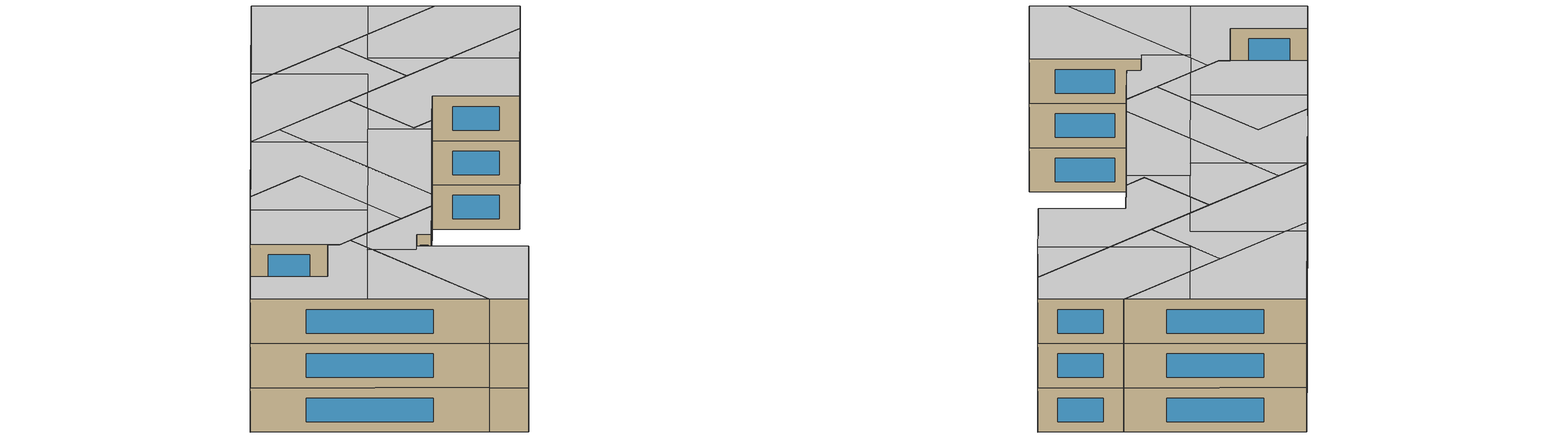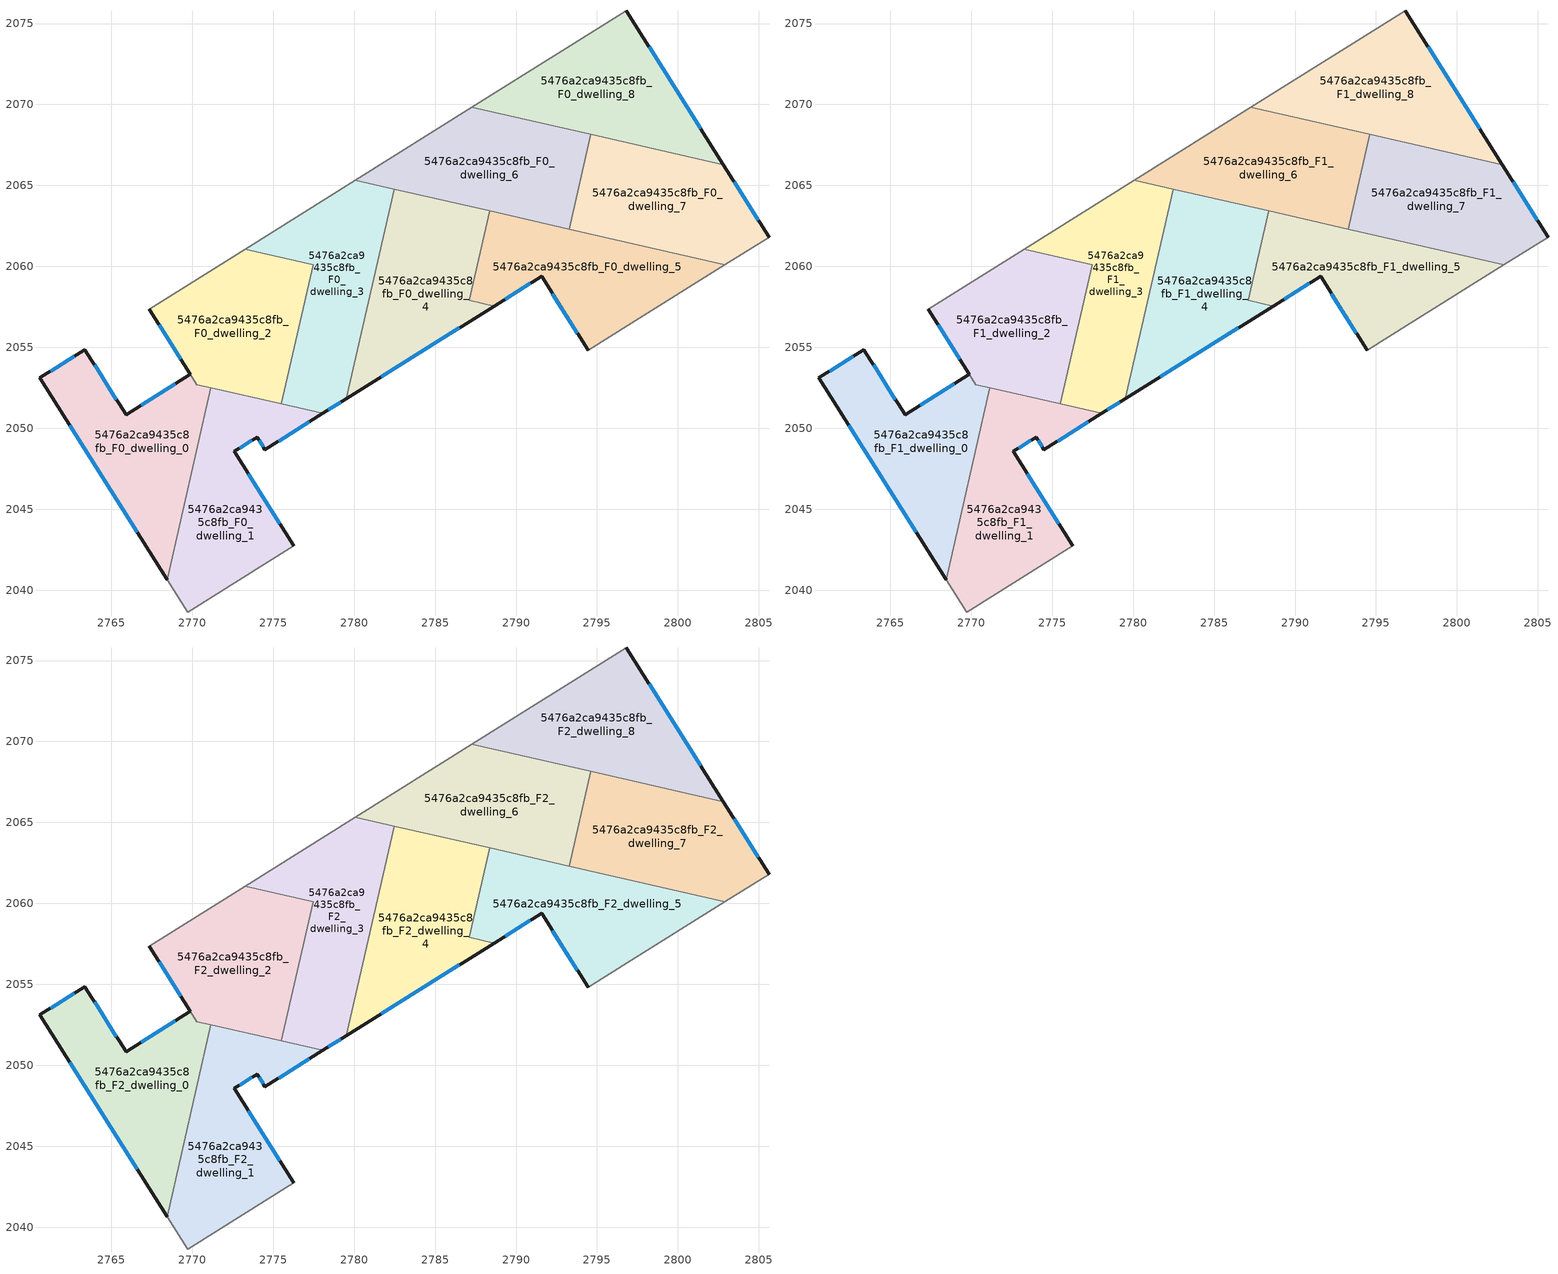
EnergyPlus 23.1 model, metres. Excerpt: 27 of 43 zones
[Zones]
5476a2ca9435c8fb_F0_dwelling_0
 floor ground (EU_floor_Construction): 2769.89,2053.32 2770.28,2052.7 2771.15,2052.5 2768.44,2040.66 2760.59,2053.12 2763.37,2054.86 2765.91,2050.83 z0
 wall outside (EU_wall_Construction): 2769.89,2053.32 2765.91,2050.83 2763.37,2054.86 2760.59,2053.12 2768.44,2040.66 z0:3
 wall to 5476a2ca9435c8fb_F0_dwelling_1 (EU_wall_Construction): 2768.44,2040.66 2771.15,2052.5 z0:3
 wall to 5476a2ca9435c8fb_F0_dwelling_2 (EU_wall_Construction): 2770.28,2052.7 2769.89,2053.32 / 2771.15,2052.5 2770.29,2052.69 z0:3
 window (EU_Window_Construction): 2765.31,2051.78 2763.97,2053.91 / 2768.95,2052.74 2766.84,2051.41 / 2762.44,2050.19 2766.6,2043.58 / 2762.72,2054.45 2761.25,2053.53 z0.7:2.3
5476a2ca9435c8fb_F0_dwelling_1
 floor ground (EU_floor_Construction): 2778.06,2050.92 2774.49,2048.68 2774.01,2049.45 2772.6,2048.57 2776.28,2042.73 2769.72,2038.62 2768.44,2040.66 2771.15,2052.5 z0
 wall outside (EU_wall_Construction): 2776.28,2042.73 2772.6,2048.57 2774.01,2049.45 2774.49,2048.68 2778.06,2050.92 z0:3
 wall adiabatic (EU_wall_Construction): 2768.44,2040.66 2769.72,2038.62 2776.28,2042.73 z0:3
 wall to 5476a2ca9435c8fb_F0_dwelling_3 (EU_wall_Construction): 2778.06,2050.92 2775.51,2051.5 z0:3
 wall to 5476a2ca9435c8fb_F0_dwelling_2 (EU_wall_Construction): 2775.5,2051.5 2771.15,2052.5 z0:3
 window (EU_Window_Construction): 2775.33,2049.21 2777.22,2050.39 / 2774.13,2049.27 2774.38,2048.86 / 2772.94,2048.78 2773.68,2049.24 / 2775.42,2044.1 2773.47,2047.2 z0.7:2.3
5476a2ca9435c8fb_F0_dwelling_2
 floor ground (EU_floor_Construction): 2777.47,2060.11 2775.51,2051.5 2770.29,2052.69 2767.35,2057.35 2773.28,2061.07 z0
 wall outside (EU_wall_Construction): 2767.35,2057.35 2769.89,2053.32 z0:3
 wall adiabatic (EU_wall_Construction): 2773.28,2061.07 2767.35,2057.35 z0:3
 wall to 5476a2ca9435c8fb_F0_dwelling_3 (EU_wall_Construction): 2775.51,2051.5 2777.47,2060.11 2773.28,2061.07 z0:3
 window (EU_Window_Construction): 2767.95,2056.41 2769.29,2054.27 z0.7:2.3
5476a2ca9435c8fb_F0_dwelling_3
 floor ground (EU_floor_Construction): 2782.48,2064.77 2779.52,2051.83 2778.06,2050.92 2775.51,2051.5 2777.47,2060.11 2773.28,2061.07 2780.07,2065.32 z0
 wall outside (EU_wall_Construction): 2778.06,2050.92 2779.52,2051.83 z0:3
 wall adiabatic (EU_wall_Construction): 2780.07,2065.32 2773.28,2061.07 z0:3
 wall to 5476a2ca9435c8fb_F0_dwelling_4 (EU_wall_Construction): 2779.52,2051.83 2782.48,2064.77 z0:3
 wall to 5476a2ca9435c8fb_F0_dwelling_6 (EU_wall_Construction): 2782.48,2064.77 2780.07,2065.32 z0:3
 window (EU_Window_Construction): 2778.4,2051.13 2779.18,2051.62 z0.7:2.3
5476a2ca9435c8fb_F0_dwelling_4
 floor ground (EU_floor_Construction): 2788.37,2063.42 2787.11,2057.9 2788.65,2057.55 2779.52,2051.83 2782.48,2064.77 z0
 wall outside (EU_wall_Construction): 2779.52,2051.83 2788.65,2057.55 z0:3
 wall to 5476a2ca9435c8fb_F0_dwelling_5 (EU_wall_Construction): 2788.65,2057.55 2787.11,2057.9 2788.37,2063.42 z0:3
 wall to 5476a2ca9435c8fb_F0_dwelling_6 (EU_wall_Construction): 2788.37,2063.42 2782.48,2064.77 z0:3
 window (EU_Window_Construction): 2781.66,2053.18 2786.51,2056.21 z0.7:2.3
5476a2ca9435c8fb_F0_dwelling_5
 floor ground (EU_floor_Construction): 2802.9,2060.1 2797.11,2056.47 2794.45,2054.81 2791.57,2059.38 2788.65,2057.55 2787.11,2057.9 2788.37,2063.42 z0
 wall outside (EU_wall_Construction): 2788.65,2057.55 2791.57,2059.38 2794.45,2054.81 z0:3
 wall adiabatic (EU_wall_Construction): 2794.45,2054.81 2797.11,2056.47 2802.9,2060.1 z0:3
 wall to 5476a2ca9435c8fb_F0_dwelling_7 (EU_wall_Construction): 2802.9,2060.1 2793.28,2062.3 z0:3
 wall to 5476a2ca9435c8fb_F0_dwelling_6 (EU_wall_Construction): 2793.28,2062.3 2788.37,2063.42 z0:3
 window (EU_Window_Construction): 2792.25,2058.31 2793.78,2055.88 / 2789.34,2057.98 2790.89,2058.95 z0.7:2.3
5476a2ca9435c8fb_F0_dwelling_6
 floor ground (EU_floor_Construction): 2794.62,2068.15 2793.28,2062.3 2780.07,2065.32 2787.28,2069.83 z0
 wall to 5476a2ca9435c8fb_F0_dwelling_7 (EU_wall_Construction): 2793.28,2062.3 2794.62,2068.15 z0:3
 wall adiabatic (EU_wall_Construction): 2787.28,2069.83 2780.07,2065.32 z0:3
 wall to 5476a2ca9435c8fb_F0_dwelling_8 (EU_wall_Construction): 2794.62,2068.15 2787.28,2069.83 z0:3
5476a2ca9435c8fb_F0_dwelling_7
 floor ground (EU_floor_Construction): 2802.81,2066.28 2805.62,2061.8 2802.9,2060.1 2793.28,2062.3 2794.62,2068.15 z0
 wall outside (EU_wall_Construction): 2805.62,2061.8 2802.81,2066.28 z0:3
 wall adiabatic (EU_wall_Construction): 2802.9,2060.1 2805.62,2061.8 z0:3
 wall to 5476a2ca9435c8fb_F0_dwelling_8 (EU_wall_Construction): 2802.81,2066.28 2794.62,2068.15 z0:3
 window (EU_Window_Construction): 2804.96,2062.85 2803.47,2065.22 z0.7:2.3
5476a2ca9435c8fb_F0_dwelling_8
 floor ground (EU_floor_Construction): 2796.81,2075.8 2802.81,2066.28 2787.28,2069.83 z0
 wall outside (EU_wall_Construction): 2802.81,2066.28 2796.81,2075.8 z0:3
 wall adiabatic (EU_wall_Construction): 2796.81,2075.8 2787.28,2069.83 z0:3
 window (EU_Window_Construction): 2801.4,2068.51 2798.22,2073.56 z0.7:2.3
5476a2ca9435c8fb_F1_dwelling_0
 floor to 5476a2ca9435c8fb_F0_dwelling_0 (EU_floor_Construction): 2769.89,2053.32 2770.28,2052.7 2771.15,2052.5 2768.44,2040.66 2760.59,2053.12 2763.37,2054.86 2765.91,2050.83 z3
 wall outside (EU_wall_Construction): 2769.89,2053.32 2765.91,2050.83 2763.37,2054.86 2760.59,2053.12 2768.44,2040.66 z3:6
 wall to 5476a2ca9435c8fb_F1_dwelling_1 (EU_wall_Construction): 2768.44,2040.66 2771.15,2052.5 z3:6
 wall to 5476a2ca9435c8fb_F1_dwelling_2 (EU_wall_Construction): 2770.28,2052.7 2769.89,2053.32 / 2771.15,2052.5 2770.29,2052.69 z3:6
 window (EU_Window_Construction): 2765.31,2051.78 2763.97,2053.91 / 2768.95,2052.74 2766.84,2051.41 / 2762.44,2050.19 2766.6,2043.58 / 2762.72,2054.45 2761.25,2053.53 z3.7:5.3
5476a2ca9435c8fb_F1_dwelling_1
 floor to 5476a2ca9435c8fb_F0_dwelling_1 (EU_floor_Construction): 2778.06,2050.92 2774.49,2048.68 2774.01,2049.45 2772.6,2048.57 2776.28,2042.73 2769.72,2038.62 2768.44,2040.66 2771.15,2052.5 z3
 wall outside (EU_wall_Construction): 2776.28,2042.73 2772.6,2048.57 2774.01,2049.45 2774.49,2048.68 2778.06,2050.92 z3:6
 wall adiabatic (EU_wall_Construction): 2768.44,2040.66 2769.72,2038.62 2776.28,2042.73 z3:6
 wall to 5476a2ca9435c8fb_F1_dwelling_3 (EU_wall_Construction): 2778.06,2050.92 2775.51,2051.5 z3:6
 wall to 5476a2ca9435c8fb_F1_dwelling_2 (EU_wall_Construction): 2775.5,2051.5 2771.15,2052.5 z3:6
 window (EU_Window_Construction): 2775.33,2049.21 2777.22,2050.39 / 2774.13,2049.27 2774.38,2048.86 / 2772.94,2048.78 2773.68,2049.24 / 2775.42,2044.1 2773.47,2047.2 z3.7:5.3
5476a2ca9435c8fb_F1_dwelling_2
 floor to 5476a2ca9435c8fb_F0_dwelling_2 (EU_floor_Construction): 2777.47,2060.11 2775.51,2051.5 2770.29,2052.69 2767.35,2057.35 2773.28,2061.07 z3
 wall outside (EU_wall_Construction): 2767.35,2057.35 2769.89,2053.32 z3:6
 wall adiabatic (EU_wall_Construction): 2773.28,2061.07 2767.35,2057.35 z3:6
 wall to 5476a2ca9435c8fb_F1_dwelling_3 (EU_wall_Construction): 2775.51,2051.5 2777.47,2060.11 2773.28,2061.07 z3:6
 window (EU_Window_Construction): 2767.95,2056.41 2769.29,2054.27 z3.7:5.3
5476a2ca9435c8fb_F1_dwelling_3
 floor to 5476a2ca9435c8fb_F0_dwelling_3 (EU_floor_Construction): 2782.48,2064.77 2779.52,2051.83 2778.06,2050.92 2775.51,2051.5 2777.47,2060.11 2773.28,2061.07 2780.07,2065.32 z3
 wall outside (EU_wall_Construction): 2778.06,2050.92 2779.52,2051.83 z3:6
 wall adiabatic (EU_wall_Construction): 2780.07,2065.32 2773.28,2061.07 z3:6
 wall to 5476a2ca9435c8fb_F1_dwelling_4 (EU_wall_Construction): 2779.52,2051.83 2782.48,2064.77 z3:6
 wall to 5476a2ca9435c8fb_F1_dwelling_6 (EU_wall_Construction): 2782.48,2064.77 2780.07,2065.32 z3:6
 window (EU_Window_Construction): 2778.4,2051.13 2779.18,2051.62 z3.7:5.3
5476a2ca9435c8fb_F1_dwelling_4
 floor to 5476a2ca9435c8fb_F0_dwelling_4 (EU_floor_Construction): 2788.37,2063.42 2787.11,2057.9 2788.65,2057.55 2779.52,2051.83 2782.48,2064.77 z3
 wall outside (EU_wall_Construction): 2779.52,2051.83 2788.65,2057.55 z3:6
 wall to 5476a2ca9435c8fb_F1_dwelling_5 (EU_wall_Construction): 2788.65,2057.55 2787.11,2057.9 2788.37,2063.42 z3:6
 wall to 5476a2ca9435c8fb_F1_dwelling_6 (EU_wall_Construction): 2788.37,2063.42 2782.48,2064.77 z3:6
 window (EU_Window_Construction): 2781.66,2053.18 2786.51,2056.21 z3.7:5.3
5476a2ca9435c8fb_F1_dwelling_5
 floor to 5476a2ca9435c8fb_F0_dwelling_5 (EU_floor_Construction): 2802.9,2060.1 2797.11,2056.47 2794.45,2054.81 2791.57,2059.38 2788.65,2057.55 2787.11,2057.9 2788.37,2063.42 z3
 wall outside (EU_wall_Construction): 2788.65,2057.55 2791.57,2059.38 2794.45,2054.81 z3:6
 wall adiabatic (EU_wall_Construction): 2794.45,2054.81 2797.11,2056.47 2802.9,2060.1 z3:6
 wall to 5476a2ca9435c8fb_F1_dwelling_7 (EU_wall_Construction): 2802.9,2060.1 2793.28,2062.3 z3:6
 wall to 5476a2ca9435c8fb_F1_dwelling_6 (EU_wall_Construction): 2793.28,2062.3 2788.37,2063.42 z3:6
 window (EU_Window_Construction): 2792.25,2058.31 2793.78,2055.88 / 2789.34,2057.98 2790.89,2058.95 z3.7:5.3
5476a2ca9435c8fb_F1_dwelling_6
 floor to 5476a2ca9435c8fb_F0_dwelling_6 (EU_floor_Construction): 2794.62,2068.15 2793.28,2062.3 2780.07,2065.32 2787.28,2069.83 z3
 wall to 5476a2ca9435c8fb_F1_dwelling_7 (EU_wall_Construction): 2793.28,2062.3 2794.62,2068.15 z3:6
 wall adiabatic (EU_wall_Construction): 2787.28,2069.83 2780.07,2065.32 z3:6
 wall to 5476a2ca9435c8fb_F1_dwelling_8 (EU_wall_Construction): 2794.62,2068.15 2787.28,2069.83 z3:6
5476a2ca9435c8fb_F1_dwelling_7
 floor to 5476a2ca9435c8fb_F0_dwelling_7 (EU_floor_Construction): 2802.81,2066.28 2805.62,2061.8 2802.9,2060.1 2793.28,2062.3 2794.62,2068.15 z3
 wall outside (EU_wall_Construction): 2805.62,2061.8 2802.81,2066.28 z3:6
 wall adiabatic (EU_wall_Construction): 2802.9,2060.1 2805.62,2061.8 z3:6
 wall to 5476a2ca9435c8fb_F1_dwelling_8 (EU_wall_Construction): 2802.81,2066.28 2794.62,2068.15 z3:6
 window (EU_Window_Construction): 2804.96,2062.85 2803.47,2065.22 z3.7:5.3
5476a2ca9435c8fb_F1_dwelling_8
 floor to 5476a2ca9435c8fb_F0_dwelling_8 (EU_floor_Construction): 2796.81,2075.8 2802.81,2066.28 2787.28,2069.83 z3
 wall outside (EU_wall_Construction): 2802.81,2066.28 2796.81,2075.8 z3:6
 wall adiabatic (EU_wall_Construction): 2796.81,2075.8 2787.28,2069.83 z3:6
 window (EU_Window_Construction): 2801.4,2068.51 2798.22,2073.56 z3.7:5.3
5476a2ca9435c8fb_F2_dwelling_0
 floor to 5476a2ca9435c8fb_F1_dwelling_0 (EU_floor_Construction): 2769.89,2053.32 2770.28,2052.7 2771.15,2052.5 2768.44,2040.66 2760.59,2053.12 2763.37,2054.86 2765.91,2050.83 z6
 wall outside (EU_wall_Construction): 2769.89,2053.32 2765.91,2050.83 2763.37,2054.86 2760.59,2053.12 2768.44,2040.66 z6:9
 wall to 5476a2ca9435c8fb_F2_dwelling_1 (EU_wall_Construction): 2768.44,2040.66 2771.15,2052.5 z6:9
 wall to 5476a2ca9435c8fb_F2_dwelling_2 (EU_wall_Construction): 2770.28,2052.7 2769.89,2053.32 / 2771.15,2052.5 2770.29,2052.69 z6:9
 window (EU_Window_Construction): 2765.31,2051.78 2763.97,2053.91 / 2768.95,2052.74 2766.84,2051.41 / 2762.44,2050.19 2766.6,2043.58 / 2762.72,2054.45 2761.25,2053.53 z6.7:8.3
 ceiling to 5476a2ca9435c8fb_F3_dwelling_4 (EU_floor_Construction): 2770.82,2051.03 2771.15,2052.5 2770.28,2052.7 2769.89,2053.32 2765.91,2050.83 2763.37,2054.86 2760.59,2053.12 2764.43,2047.02 z9
 ceiling to 5476a2ca9435c8fb_F3_dwelling_0 (EU_floor_Construction): 2768.44,2040.66 2770.71,2050.54 2770.52,2050.84 2764.43,2047.02 z9
 ceiling to 5476a2ca9435c8fb_F3_dwelling_1 (EU_floor_Construction): 2770.71,2050.54 2770.82,2051.03 2770.52,2050.84 z9
5476a2ca9435c8fb_F2_dwelling_1
 floor to 5476a2ca9435c8fb_F1_dwelling_1 (EU_floor_Construction): 2778.06,2050.92 2774.49,2048.68 2774.01,2049.45 2772.6,2048.57 2776.28,2042.73 2769.72,2038.62 2768.44,2040.66 2771.15,2052.5 z6
 wall outside (EU_wall_Construction): 2776.28,2042.73 2772.6,2048.57 2774.01,2049.45 2774.49,2048.68 2778.06,2050.92 z6:9
 wall adiabatic (EU_wall_Construction): 2768.44,2040.66 2769.72,2038.62 2776.28,2042.73 z6:9
 wall to 5476a2ca9435c8fb_F2_dwelling_3 (EU_wall_Construction): 2778.06,2050.92 2775.51,2051.5 z6:9
 wall to 5476a2ca9435c8fb_F2_dwelling_2 (EU_wall_Construction): 2775.5,2051.5 2771.15,2052.5 z6:9
 window (EU_Window_Construction): 2775.33,2049.21 2777.22,2050.39 / 2774.13,2049.27 2774.38,2048.86 / 2772.94,2048.78 2773.68,2049.24 / 2775.42,2044.1 2773.47,2047.2 z6.7:8.3
 ceiling to 5476a2ca9435c8fb_F3_dwelling_0 (EU_floor_Construction): 2776.28,2042.73 2772.6,2048.57 2772.13,2048.28 2770.71,2050.54 2768.44,2040.66 2769.72,2038.62 z9
 ceiling to 5476a2ca9435c8fb_F3_dwelling_1 (EU_floor_Construction): 2778.06,2050.92 2772.62,2052.16 2770.82,2051.03 2770.71,2050.54 2772.13,2048.28 2774.01,2049.45 2774.49,2048.68 z9
 ceiling to 5476a2ca9435c8fb_F3_dwelling_4 (EU_floor_Construction): 2772.62,2052.16 2771.15,2052.5 2770.82,2051.03 z9
5476a2ca9435c8fb_F2_dwelling_2
 floor to 5476a2ca9435c8fb_F1_dwelling_2 (EU_floor_Construction): 2777.47,2060.11 2775.51,2051.5 2770.29,2052.69 2767.35,2057.35 2773.28,2061.07 z6
 wall outside (EU_wall_Construction): 2767.35,2057.35 2769.89,2053.32 z6:9
 wall adiabatic (EU_wall_Construction): 2773.28,2061.07 2767.35,2057.35 z6:9
 wall to 5476a2ca9435c8fb_F2_dwelling_3 (EU_wall_Construction): 2775.51,2051.5 2777.47,2060.11 2773.28,2061.07 z6:9
 window (EU_Window_Construction): 2767.95,2056.41 2769.29,2054.27 z6.7:8.3
 ceiling to 5476a2ca9435c8fb_F3_dwelling_5 (EU_floor_Construction): 2776.16,2054.38 2777.47,2060.11 2773.28,2061.07 2771.61,2060.02 2775.43,2053.92 z9
 ceiling to 5476a2ca9435c8fb_F3_dwelling_4 (EU_floor_Construction): 2775.43,2053.92 2771.61,2060.02 2767.35,2057.35 2770.28,2052.7 2772.62,2052.16 z9
 ceiling to 5476a2ca9435c8fb_F3_dwelling_1 (EU_floor_Construction): 2775.51,2051.5 2776.16,2054.38 2772.62,2052.16 z9
5476a2ca9435c8fb_F2_dwelling_3
 floor to 5476a2ca9435c8fb_F1_dwelling_3 (EU_floor_Construction): 2782.48,2064.77 2779.52,2051.83 2778.06,2050.92 2775.51,2051.5 2777.47,2060.11 2773.28,2061.07 2780.07,2065.32 z6
 wall outside (EU_wall_Construction): 2778.06,2050.92 2779.52,2051.83 z6:9
 wall adiabatic (EU_wall_Construction): 2780.07,2065.32 2773.28,2061.07 z6:9
 wall to 5476a2ca9435c8fb_F2_dwelling_4 (EU_wall_Construction): 2779.52,2051.83 2782.48,2064.77 z6:9
 wall to 5476a2ca9435c8fb_F2_dwelling_6 (EU_wall_Construction): 2782.48,2064.77 2780.07,2065.32 z6:9
 window (EU_Window_Construction): 2778.4,2051.13 2779.18,2051.62 z6.7:8.3
 ceiling to 5476a2ca9435c8fb_F3_dwelling_6 (EU_floor_Construction): 2781.9,2062.24 2782.48,2064.77 2780.07,2065.32 2780,2065.27 z9
 ceiling to 5476a2ca9435c8fb_F3_dwelling_5 (EU_floor_Construction): 2780.76,2057.27 2781.9,2062.24 2780,2065.27 2773.28,2061.07 2777.47,2060.11 2776.16,2054.38 z9
 ceiling to 5476a2ca9435c8fb_F3_dwelling_1 (EU_floor_Construction): 2779.52,2051.83 2780.76,2057.27 2776.16,2054.38 2775.51,2051.5 2778.06,2050.92 z9
5476a2ca9435c8fb_F2_dwelling_4
 floor to 5476a2ca9435c8fb_F1_dwelling_4 (EU_floor_Construction): 2788.37,2063.42 2787.11,2057.9 2788.65,2057.55 2779.52,2051.83 2782.48,2064.77 z6
 wall outside (EU_wall_Construction): 2779.52,2051.83 2788.65,2057.55 z6:9
 wall to 5476a2ca9435c8fb_F2_dwelling_5 (EU_wall_Construction): 2788.65,2057.55 2787.11,2057.9 2788.37,2063.42 z6:9
 wall to 5476a2ca9435c8fb_F2_dwelling_6 (EU_wall_Construction): 2788.37,2063.42 2782.48,2064.77 z6:9
 window (EU_Window_Construction): 2781.66,2053.18 2786.51,2056.21 z6.7:8.3
 ceiling to 5476a2ca9435c8fb_F3_dwelling_1 (EU_floor_Construction): 2787.5,2056.83 2785.4,2060.18 2780.76,2057.27 2779.52,2051.83 z9
 ceiling adiabatic (EU_roof_Construction): 2788,2061.81 2788.37,2063.42 2782.48,2064.77 2781.9,2062.24 2783.82,2059.18 z9
 ceiling to 5476a2ca9435c8fb_F3_dwelling_5 (EU_floor_Construction): 2783.82,2059.18 2781.9,2062.24 2780.76,2057.27 z9
 ceiling to 5476a2ca9435c8fb_F3_dwelling_2 (EU_floor_Construction): 2788.65,2057.55 2787.11,2057.9 2788,2061.81 2785.4,2060.18 2787.5,2056.83 z9
5476a2ca9435c8fb_F2_dwelling_5
 floor to 5476a2ca9435c8fb_F1_dwelling_5 (EU_floor_Construction): 2802.9,2060.1 2797.11,2056.47 2794.45,2054.81 2791.57,2059.38 2788.65,2057.55 2787.11,2057.9 2788.37,2063.42 z6
 wall outside (EU_wall_Construction): 2788.65,2057.55 2791.57,2059.38 2794.45,2054.81 z6:9
 wall adiabatic (EU_wall_Construction): 2794.45,2054.81 2797.11,2056.47 2802.9,2060.1 z6:9
 wall to 5476a2ca9435c8fb_F2_dwelling_7 (EU_wall_Construction): 2802.9,2060.1 2793.28,2062.3 z6:9
 wall to 5476a2ca9435c8fb_F2_dwelling_6 (EU_wall_Construction): 2793.28,2062.3 2788.37,2063.42 z6:9
 window (EU_Window_Construction): 2792.25,2058.31 2793.78,2055.88 / 2789.34,2057.98 2790.89,2058.95 z6.7:8.3
 ceiling to 5476a2ca9435c8fb_F3_dwelling_2 (EU_floor_Construction): 2797.11,2056.47 2799.17,2057.77 2796.84,2061.48 2789.98,2063.05 2788,2061.81 2787.11,2057.9 2788.65,2057.55 2791.57,2059.38 2794.45,2054.81 z9
 ceiling to 5476a2ca9435c8fb_F3_dwelling_3 (EU_floor_Construction): 2802.9,2060.1 2796.84,2061.48 2799.17,2057.77 z9
 ceiling adiabatic (EU_roof_Construction): 2789.98,2063.05 2788.37,2063.42 2788,2061.81 z9
5476a2ca9435c8fb_F2_dwelling_6
 floor to 5476a2ca9435c8fb_F1_dwelling_6 (EU_floor_Construction): 2794.62,2068.15 2793.28,2062.3 2780.07,2065.32 2787.28,2069.83 z6
 wall to 5476a2ca9435c8fb_F2_dwelling_7 (EU_wall_Construction): 2793.28,2062.3 2794.62,2068.15 z6:9
 wall adiabatic (EU_wall_Construction): 2787.28,2069.83 2780.07,2065.32 z6:9
 wall to 5476a2ca9435c8fb_F2_dwelling_8 (EU_wall_Construction): 2794.62,2068.15 2787.28,2069.83 z6:9
 ceiling to 5476a2ca9435c8fb_F3_dwelling_6 (EU_floor_Construction): 2792.21,2064.45 2789.1,2069.41 2787.28,2069.83 2780.07,2065.32 2789.98,2063.05 z9
 ceiling adiabatic (EU_roof_Construction): 2793.28,2062.3 2794.62,2068.15 2789.1,2069.41 2792.21,2064.45 2789.98,2063.05 z9
5476a2ca9435c8fb_F2_dwelling_7
 floor to 5476a2ca9435c8fb_F1_dwelling_7 (EU_floor_Construction): 2802.81,2066.28 2805.62,2061.8 2802.9,2060.1 2793.28,2062.3 2794.62,2068.15 z6
 wall outside (EU_wall_Construction): 2805.62,2061.8 2802.81,2066.28 z6:9
 wall adiabatic (EU_wall_Construction): 2802.9,2060.1 2805.62,2061.8 z6:9
 wall to 5476a2ca9435c8fb_F2_dwelling_8 (EU_wall_Construction): 2802.81,2066.28 2794.62,2068.15 z6:9
 window (EU_Window_Construction): 2804.96,2062.85 2803.47,2065.22 z6.7:8.3
 ceiling to 5476a2ca9435c8fb_F3_dwelling_3 (EU_floor_Construction): 2805.62,2061.8 2802.81,2066.28 2797.17,2067.56 2794.2,2065.7 2796.84,2061.48 2802.9,2060.1 z9
 ceiling to 5476a2ca9435c8fb_F3_dwelling_2 (EU_floor_Construction): 2796.84,2061.48 2794.2,2065.7 2794.04,2065.6 2793.28,2062.3 z9
 ceiling adiabatic (EU_roof_Construction): 2797.17,2067.56 2794.62,2068.15 2794.04,2065.6 z9
5476a2ca9435c8fb_F2_dwelling_8
 floor to 5476a2ca9435c8fb_F1_dwelling_8 (EU_floor_Construction): 2796.81,2075.8 2802.81,2066.28 2787.28,2069.83 z6
 wall outside (EU_wall_Construction): 2802.81,2066.28 2796.81,2075.8 z6:9
 wall adiabatic (EU_wall_Construction): 2796.81,2075.8 2787.28,2069.83 z6:9
 window (EU_Window_Construction): 2801.4,2068.51 2798.22,2073.56 z6.7:8.3
 ceiling to 5476a2ca9435c8fb_F3_dwelling_7 (EU_floor_Construction): 2800.63,2069.73 2796.81,2075.8 2788.4,2070.53 2789.1,2069.41 2797.17,2067.56 z9
 ceiling to 5476a2ca9435c8fb_F3_dwelling_3 (EU_floor_Construction): 2802.81,2066.28 2800.63,2069.73 2797.17,2067.56 z9
 ceiling to 5476a2ca9435c8fb_F3_dwelling_6 (EU_floor_Construction): 2789.1,2069.41 2788.4,2070.53 2787.28,2069.83 z9
[Building]
EU S2 Campaign: North Axis=0; Terrain=City; Solar Distribution=FullExterior
[Site:Location]
Budapest.Ferenc.Liszt.Intl.AP: Latitude=47.437; Longitude=19.256; Time Zone=1; Elevation=185
[SizingPeriod:WeatherFileDays]
AnnualSizingPeriod: Begin Month=1; Begin Day of Month=1; End Month=12; End Day of Month=31; Day of Week for Start Day=Monday; Use Weather File Daylight Saving Period=No; Use Weather File Rain and Snow Indicators=No
[MATERIAL]
EU_InternalMass_Material: Roughness=MediumRough; Thickness=0.1; Conductivity=1; Density=1800; Specific Heat=900; Thermal Absorptance=0.9; Solar Absorptance=0.7; Visible Absorptance=0.7
[MATERIAL:NOMASS] Roughness=MediumRough; Thermal Absorptance=0.9; Solar Absorptance=0.7; Visible Absorptance=0.7
Name | Thermal Resistance
EU_wall_NoMass | 0.832559
EU_roof_NoMass | 1.39638
EU_floor_NoMass | 0.872794
[WINDOWMATERIAL:SIMPLEGLAZINGSYSTEM]
EU_Window_SimpleGlazing: UFactor=2.79869; Solar Heat Gain Coefficient=0.75; Visible Transmittance=0.75
[CONSTRUCTION]
EU_wall_Construction: EU_wall_NoMass
EU_roof_Construction: EU_roof_NoMass
EU_floor_Construction: EU_floor_NoMass
EU_Window_Construction: EU_Window_SimpleGlazing
EU_InternalMass_Construction: EU_InternalMass_Material
[ZONE] Type=1; Multiplier=1; Ceiling Height=autocalculate; Floor Area=autocalculate; Part of Total Floor Area=Yes
Name | Volume
5476a2ca9435c8fb_F0_dwelling_0; 5476a2ca9435c8fb_F1_dwelling_0; 5476a2ca9435c8fb_F2_dwelling_0 | 191.181
5476a2ca9435c8fb_F0_dwelling_1; 5476a2ca9435c8fb_F1_dwelling_1; 5476a2ca9435c8fb_F2_dwelling_1 | 190.386
5476a2ca9435c8fb_F0_dwelling_2; 5476a2ca9435c8fb_F1_dwelling_2; 5476a2ca9435c8fb_F2_dwelling_2 | 185.678
5476a2ca9435c8fb_F0_dwelling_3; 5476a2ca9435c8fb_F1_dwelling_3; 5476a2ca9435c8fb_F2_dwelling_3 | 189.599
5476a2ca9435c8fb_F0_dwelling_4; 5476a2ca9435c8fb_F1_dwelling_4; 5476a2ca9435c8fb_F2_dwelling_4 | 189.649
5476a2ca9435c8fb_F0_dwelling_5; 5476a2ca9435c8fb_F1_dwelling_5; 5476a2ca9435c8fb_F2_dwelling_5 | 192.737
5476a2ca9435c8fb_F0_dwelling_6; 5476a2ca9435c8fb_F1_dwelling_6; 5476a2ca9435c8fb_F2_dwelling_6 | 189.887
5476a2ca9435c8fb_F0_dwelling_7; 5476a2ca9435c8fb_F1_dwelling_7; 5476a2ca9435c8fb_F2_dwelling_7 | 189.885
5476a2ca9435c8fb_F0_dwelling_8; 5476a2ca9435c8fb_F1_dwelling_8; 5476a2ca9435c8fb_F2_dwelling_8 | 189.872
[INTERNALMASS] Construction=EU_InternalMass_Construction
Name | Zone or ZoneList | Surface Area
5476a2ca9435c8fb_F0_dwelling_0_EU_InternalMass | 5476a2ca9435c8fb_F0_dwelling_0 | 63.7287
5476a2ca9435c8fb_F0_dwelling_1_EU_InternalMass | 5476a2ca9435c8fb_F0_dwelling_1 | 63.4605
5476a2ca9435c8fb_F0_dwelling_2_EU_InternalMass | 5476a2ca9435c8fb_F0_dwelling_2 | 61.9058
5476a2ca9435c8fb_F0_dwelling_3_EU_InternalMass | 5476a2ca9435c8fb_F0_dwelling_3 | 63.1997
5476a2ca9435c8fb_F0_dwelling_4_EU_InternalMass | 5476a2ca9435c8fb_F0_dwelling_4 | 63.2183
5476a2ca9435c8fb_F0_dwelling_5_EU_InternalMass | 5476a2ca9435c8fb_F0_dwelling_5 | 64.2447
5476a2ca9435c8fb_F0_dwelling_6_EU_InternalMass | 5476a2ca9435c8fb_F0_dwelling_6 | 63.2942
5476a2ca9435c8fb_F0_dwelling_7_EU_InternalMass | 5476a2ca9435c8fb_F0_dwelling_7 | 63.2945
5476a2ca9435c8fb_F0_dwelling_8_EU_InternalMass | 5476a2ca9435c8fb_F0_dwelling_8 | 63.2906
5476a2ca9435c8fb_F1_dwelling_0_EU_InternalMass | 5476a2ca9435c8fb_F1_dwelling_0 | 63.7287
5476a2ca9435c8fb_F1_dwelling_1_EU_InternalMass | 5476a2ca9435c8fb_F1_dwelling_1 | 63.4605
5476a2ca9435c8fb_F1_dwelling_2_EU_InternalMass | 5476a2ca9435c8fb_F1_dwelling_2 | 61.9058
5476a2ca9435c8fb_F1_dwelling_3_EU_InternalMass | 5476a2ca9435c8fb_F1_dwelling_3 | 63.1997
5476a2ca9435c8fb_F1_dwelling_4_EU_InternalMass | 5476a2ca9435c8fb_F1_dwelling_4 | 63.2183
5476a2ca9435c8fb_F1_dwelling_5_EU_InternalMass | 5476a2ca9435c8fb_F1_dwelling_5 | 64.2447
5476a2ca9435c8fb_F1_dwelling_6_EU_InternalMass | 5476a2ca9435c8fb_F1_dwelling_6 | 63.2942
5476a2ca9435c8fb_F1_dwelling_7_EU_InternalMass | 5476a2ca9435c8fb_F1_dwelling_7 | 63.2945
5476a2ca9435c8fb_F1_dwelling_8_EU_InternalMass | 5476a2ca9435c8fb_F1_dwelling_8 | 63.2906
5476a2ca9435c8fb_F2_dwelling_0_EU_InternalMass | 5476a2ca9435c8fb_F2_dwelling_0 | 63.7287
5476a2ca9435c8fb_F2_dwelling_1_EU_InternalMass | 5476a2ca9435c8fb_F2_dwelling_1 | 63.4605
5476a2ca9435c8fb_F2_dwelling_2_EU_InternalMass | 5476a2ca9435c8fb_F2_dwelling_2 | 61.9058
5476a2ca9435c8fb_F2_dwelling_3_EU_InternalMass | 5476a2ca9435c8fb_F2_dwelling_3 | 63.1997
5476a2ca9435c8fb_F2_dwelling_4_EU_InternalMass | 5476a2ca9435c8fb_F2_dwelling_4 | 63.2183
5476a2ca9435c8fb_F2_dwelling_5_EU_InternalMass | 5476a2ca9435c8fb_F2_dwelling_5 | 64.2447
5476a2ca9435c8fb_F2_dwelling_6_EU_InternalMass | 5476a2ca9435c8fb_F2_dwelling_6 | 63.2942
5476a2ca9435c8fb_F2_dwelling_7_EU_InternalMass | 5476a2ca9435c8fb_F2_dwelling_7 | 63.2945
5476a2ca9435c8fb_F2_dwelling_8_EU_InternalMass | 5476a2ca9435c8fb_F2_dwelling_8 | 63.2906
[OTHEREQUIPMENT] Fuel Type=Electricity; Design Level Calculation Method=Watts/Area; Power per Zone Floor Area=1; Fraction Latent=0; Fraction Radiant=0; Fraction Lost=0; Carbon Dioxide Generation Rate=0; EndUse Subcategory=EU_Step8_InternalGains
Name | Zone or ZoneList or Space or SpaceList | Schedule
EU_Step8_InternalGain_5476a2ca9435c8fb_F0_dwelling_0_f000 | 5476a2ca9435c8fb_F0_dwelling_0 | EU_Step8_GainSchedule_5476a2ca9435c8fb_F0_dwelling_0_f000
EU_Step8_InternalGain_5476a2ca9435c8fb_F0_dwelling_1_f000 | 5476a2ca9435c8fb_F0_dwelling_1 | EU_Step8_GainSchedule_5476a2ca9435c8fb_F0_dwelling_1_f000
EU_Step8_InternalGain_5476a2ca9435c8fb_F0_dwelling_2_f000 | 5476a2ca9435c8fb_F0_dwelling_2 | EU_Step8_GainSchedule_5476a2ca9435c8fb_F0_dwelling_2_f000
EU_Step8_InternalGain_5476a2ca9435c8fb_F0_dwelling_3_f000 | 5476a2ca9435c8fb_F0_dwelling_3 | EU_Step8_GainSchedule_5476a2ca9435c8fb_F0_dwelling_3_f000
EU_Step8_InternalGain_5476a2ca9435c8fb_F0_dwelling_4_f000 | 5476a2ca9435c8fb_F0_dwelling_4 | EU_Step8_GainSchedule_5476a2ca9435c8fb_F0_dwelling_4_f000
EU_Step8_InternalGain_5476a2ca9435c8fb_F0_dwelling_5_f000 | 5476a2ca9435c8fb_F0_dwelling_5 | EU_Step8_GainSchedule_5476a2ca9435c8fb_F0_dwelling_5_f000
EU_Step8_InternalGain_5476a2ca9435c8fb_F0_dwelling_6_f000 | 5476a2ca9435c8fb_F0_dwelling_6 | EU_Step8_GainSchedule_5476a2ca9435c8fb_F0_dwelling_6_f000
EU_Step8_InternalGain_5476a2ca9435c8fb_F0_dwelling_7_f000 | 5476a2ca9435c8fb_F0_dwelling_7 | EU_Step8_GainSchedule_5476a2ca9435c8fb_F0_dwelling_7_f000
EU_Step8_InternalGain_5476a2ca9435c8fb_F0_dwelling_8_f000 | 5476a2ca9435c8fb_F0_dwelling_8 | EU_Step8_GainSchedule_5476a2ca9435c8fb_F0_dwelling_8_f000
EU_Step8_InternalGain_5476a2ca9435c8fb_F1_dwelling_0_f000 | 5476a2ca9435c8fb_F1_dwelling_0 | EU_Step8_GainSchedule_5476a2ca9435c8fb_F1_dwelling_0_f000
EU_Step8_InternalGain_5476a2ca9435c8fb_F1_dwelling_1_f000 | 5476a2ca9435c8fb_F1_dwelling_1 | EU_Step8_GainSchedule_5476a2ca9435c8fb_F1_dwelling_1_f000
EU_Step8_InternalGain_5476a2ca9435c8fb_F1_dwelling_2_f000 | 5476a2ca9435c8fb_F1_dwelling_2 | EU_Step8_GainSchedule_5476a2ca9435c8fb_F1_dwelling_2_f000
EU_Step8_InternalGain_5476a2ca9435c8fb_F1_dwelling_3_f000 | 5476a2ca9435c8fb_F1_dwelling_3 | EU_Step8_GainSchedule_5476a2ca9435c8fb_F1_dwelling_3_f000
EU_Step8_InternalGain_5476a2ca9435c8fb_F1_dwelling_4_f000 | 5476a2ca9435c8fb_F1_dwelling_4 | EU_Step8_GainSchedule_5476a2ca9435c8fb_F1_dwelling_4_f000
EU_Step8_InternalGain_5476a2ca9435c8fb_F1_dwelling_5_f000 | 5476a2ca9435c8fb_F1_dwelling_5 | EU_Step8_GainSchedule_5476a2ca9435c8fb_F1_dwelling_5_f000
EU_Step8_InternalGain_5476a2ca9435c8fb_F1_dwelling_6_f000 | 5476a2ca9435c8fb_F1_dwelling_6 | EU_Step8_GainSchedule_5476a2ca9435c8fb_F1_dwelling_6_f000
EU_Step8_InternalGain_5476a2ca9435c8fb_F1_dwelling_7_f000 | 5476a2ca9435c8fb_F1_dwelling_7 | EU_Step8_GainSchedule_5476a2ca9435c8fb_F1_dwelling_7_f000
EU_Step8_InternalGain_5476a2ca9435c8fb_F1_dwelling_8_f000 | 5476a2ca9435c8fb_F1_dwelling_8 | EU_Step8_GainSchedule_5476a2ca9435c8fb_F1_dwelling_8_f000
EU_Step8_InternalGain_5476a2ca9435c8fb_F2_dwelling_0_f000 | 5476a2ca9435c8fb_F2_dwelling_0 | EU_Step8_GainSchedule_5476a2ca9435c8fb_F2_dwelling_0_f000
EU_Step8_InternalGain_5476a2ca9435c8fb_F2_dwelling_1_f000 | 5476a2ca9435c8fb_F2_dwelling_1 | EU_Step8_GainSchedule_5476a2ca9435c8fb_F2_dwelling_1_f000
EU_Step8_InternalGain_5476a2ca9435c8fb_F2_dwelling_2_f000 | 5476a2ca9435c8fb_F2_dwelling_2 | EU_Step8_GainSchedule_5476a2ca9435c8fb_F2_dwelling_2_f000
EU_Step8_InternalGain_5476a2ca9435c8fb_F2_dwelling_3_f000 | 5476a2ca9435c8fb_F2_dwelling_3 | EU_Step8_GainSchedule_5476a2ca9435c8fb_F2_dwelling_3_f000
EU_Step8_InternalGain_5476a2ca9435c8fb_F2_dwelling_4_f000 | 5476a2ca9435c8fb_F2_dwelling_4 | EU_Step8_GainSchedule_5476a2ca9435c8fb_F2_dwelling_4_f000
EU_Step8_InternalGain_5476a2ca9435c8fb_F2_dwelling_5_f000 | 5476a2ca9435c8fb_F2_dwelling_5 | EU_Step8_GainSchedule_5476a2ca9435c8fb_F2_dwelling_5_f000
EU_Step8_InternalGain_5476a2ca9435c8fb_F2_dwelling_6_f000 | 5476a2ca9435c8fb_F2_dwelling_6 | EU_Step8_GainSchedule_5476a2ca9435c8fb_F2_dwelling_6_f000
EU_Step8_InternalGain_5476a2ca9435c8fb_F2_dwelling_7_f000 | 5476a2ca9435c8fb_F2_dwelling_7 | EU_Step8_GainSchedule_5476a2ca9435c8fb_F2_dwelling_7_f000
EU_Step8_InternalGain_5476a2ca9435c8fb_F2_dwelling_8_f000 | 5476a2ca9435c8fb_F2_dwelling_8 | EU_Step8_GainSchedule_5476a2ca9435c8fb_F2_dwelling_8_f000
[ZONEVENTILATION:DESIGNFLOWRATE] Schedule=EU_AlwaysOn; Design Flow Rate Calculation Method=AirChanges/Hour; Air Changes per Hour=0.475469; Ventilation Type=Natural; Fan Pressure Rise=0; Fan Total Efficiency=1; Constant Term Coefficient=1; Temperature Term Coefficient=0; Velocity Term Coefficient=0; Velocity Squared Term Coefficient=0; Minimum Indoor Temperature=-100; Maximum Indoor Temperature=100; Delta Temperature=-100; Minimum Outdoor Temperature=-100; Maximum Outdoor Temperature=100; Maximum Wind Speed=40
Name | Zone or ZoneList or Space or SpaceList
EU_ConstantAir_5476a2ca9435c8fb_F0_dwelling_0 | 5476a2ca9435c8fb_F0_dwelling_0
EU_ConstantAir_5476a2ca9435c8fb_F0_dwelling_1 | 5476a2ca9435c8fb_F0_dwelling_1
EU_ConstantAir_5476a2ca9435c8fb_F0_dwelling_2 | 5476a2ca9435c8fb_F0_dwelling_2
EU_ConstantAir_5476a2ca9435c8fb_F0_dwelling_3 | 5476a2ca9435c8fb_F0_dwelling_3
EU_ConstantAir_5476a2ca9435c8fb_F0_dwelling_4 | 5476a2ca9435c8fb_F0_dwelling_4
EU_ConstantAir_5476a2ca9435c8fb_F0_dwelling_5 | 5476a2ca9435c8fb_F0_dwelling_5
EU_ConstantAir_5476a2ca9435c8fb_F0_dwelling_6 | 5476a2ca9435c8fb_F0_dwelling_6
EU_ConstantAir_5476a2ca9435c8fb_F0_dwelling_7 | 5476a2ca9435c8fb_F0_dwelling_7
EU_ConstantAir_5476a2ca9435c8fb_F0_dwelling_8 | 5476a2ca9435c8fb_F0_dwelling_8
EU_ConstantAir_5476a2ca9435c8fb_F1_dwelling_0 | 5476a2ca9435c8fb_F1_dwelling_0
EU_ConstantAir_5476a2ca9435c8fb_F1_dwelling_1 | 5476a2ca9435c8fb_F1_dwelling_1
EU_ConstantAir_5476a2ca9435c8fb_F1_dwelling_2 | 5476a2ca9435c8fb_F1_dwelling_2
EU_ConstantAir_5476a2ca9435c8fb_F1_dwelling_3 | 5476a2ca9435c8fb_F1_dwelling_3
EU_ConstantAir_5476a2ca9435c8fb_F1_dwelling_4 | 5476a2ca9435c8fb_F1_dwelling_4
EU_ConstantAir_5476a2ca9435c8fb_F1_dwelling_5 | 5476a2ca9435c8fb_F1_dwelling_5
EU_ConstantAir_5476a2ca9435c8fb_F1_dwelling_6 | 5476a2ca9435c8fb_F1_dwelling_6
EU_ConstantAir_5476a2ca9435c8fb_F1_dwelling_7 | 5476a2ca9435c8fb_F1_dwelling_7
EU_ConstantAir_5476a2ca9435c8fb_F1_dwelling_8 | 5476a2ca9435c8fb_F1_dwelling_8
EU_ConstantAir_5476a2ca9435c8fb_F2_dwelling_0 | 5476a2ca9435c8fb_F2_dwelling_0
EU_ConstantAir_5476a2ca9435c8fb_F2_dwelling_1 | 5476a2ca9435c8fb_F2_dwelling_1
EU_ConstantAir_5476a2ca9435c8fb_F2_dwelling_2 | 5476a2ca9435c8fb_F2_dwelling_2
EU_ConstantAir_5476a2ca9435c8fb_F2_dwelling_3 | 5476a2ca9435c8fb_F2_dwelling_3
EU_ConstantAir_5476a2ca9435c8fb_F2_dwelling_4 | 5476a2ca9435c8fb_F2_dwelling_4
EU_ConstantAir_5476a2ca9435c8fb_F2_dwelling_5 | 5476a2ca9435c8fb_F2_dwelling_5
EU_ConstantAir_5476a2ca9435c8fb_F2_dwelling_6 | 5476a2ca9435c8fb_F2_dwelling_6
EU_ConstantAir_5476a2ca9435c8fb_F2_dwelling_7 | 5476a2ca9435c8fb_F2_dwelling_7
EU_ConstantAir_5476a2ca9435c8fb_F2_dwelling_8 | 5476a2ca9435c8fb_F2_dwelling_8
[HVACTEMPLATE:THERMOSTAT] Constant Heating Setpoint=20; Constant Cooling Setpoint=50
EU_HeatOnly_5476a2ca9435c8fb_F0_dwelling_0; EU_HeatOnly_5476a2ca9435c8fb_F0_dwelling_1; EU_HeatOnly_5476a2ca9435c8fb_F0_dwelling_2; EU_HeatOnly_5476a2ca9435c8fb_F0_dwelling_3; EU_HeatOnly_5476a2ca9435c8fb_F0_dwelling_4; EU_HeatOnly_5476a2ca9435c8fb_F0_dwelling_5; EU_HeatOnly_5476a2ca9435c8fb_F0_dwelling_6; EU_HeatOnly_5476a2ca9435c8fb_F0_dwelling_7; EU_HeatOnly_5476a2ca9435c8fb_F0_dwelling_8; EU_HeatOnly_5476a2ca9435c8fb_F1_dwelling_0; EU_HeatOnly_5476a2ca9435c8fb_F1_dwelling_1; EU_HeatOnly_5476a2ca9435c8fb_F1_dwelling_2; EU_HeatOnly_5476a2ca9435c8fb_F1_dwelling_3; EU_HeatOnly_5476a2ca9435c8fb_F1_dwelling_4; EU_HeatOnly_5476a2ca9435c8fb_F1_dwelling_5; EU_HeatOnly_5476a2ca9435c8fb_F1_dwelling_6; EU_HeatOnly_5476a2ca9435c8fb_F1_dwelling_7; EU_HeatOnly_5476a2ca9435c8fb_F1_dwelling_8; EU_HeatOnly_5476a2ca9435c8fb_F2_dwelling_0; EU_HeatOnly_5476a2ca9435c8fb_F2_dwelling_1; EU_HeatOnly_5476a2ca9435c8fb_F2_dwelling_2; EU_HeatOnly_5476a2ca9435c8fb_F2_dwelling_3; EU_HeatOnly_5476a2ca9435c8fb_F2_dwelling_4; EU_HeatOnly_5476a2ca9435c8fb_F2_dwelling_5; EU_HeatOnly_5476a2ca9435c8fb_F2_dwelling_6; EU_HeatOnly_5476a2ca9435c8fb_F2_dwelling_7; EU_HeatOnly_5476a2ca9435c8fb_F2_dwelling_8; EU_HeatOnly_5476a2ca9435c8fb_F3_dwelling_0; EU_HeatOnly_5476a2ca9435c8fb_F3_dwelling_1; EU_HeatOnly_5476a2ca9435c8fb_F3_dwelling_2; EU_HeatOnly_5476a2ca9435c8fb_F3_dwelling_3; EU_HeatOnly_5476a2ca9435c8fb_F3_dwelling_4; EU_HeatOnly_5476a2ca9435c8fb_F3_dwelling_5; EU_HeatOnly_5476a2ca9435c8fb_F3_dwelling_6; EU_HeatOnly_5476a2ca9435c8fb_F3_dwelling_7; EU_HeatOnly_5476a2ca9435c8fb_F4_dwelling_0; EU_HeatOnly_5476a2ca9435c8fb_F4_dwelling_1; EU_HeatOnly_5476a2ca9435c8fb_F4_dwelling_2; EU_HeatOnly_5476a2ca9435c8fb_F4_dwelling_3; EU_HeatOnly_5476a2ca9435c8fb_F4_dwelling_4
[HVACTEMPLATE:ZONE:IDEALLOADSAIRSYSTEM] System Availability Schedule=EU_AlwaysOn; Maximum Heating Supply Air Temperature=50; Minimum Cooling Supply Air Temperature=13; Maximum Heating Supply Air Humidity Ratio=0.0156; Minimum Cooling Supply Air Humidity Ratio=0.0077; Heating Limit=NoLimit; Cooling Limit=NoLimit; Heating Availability Schedule=EU_AlwaysOn; Cooling Availability Schedule=EU_CoolingOff; Dehumidification Control Type=ConstantSensibleHeatRatio; Cooling Sensible Heat Ratio=0.7; Dehumidification Setpoint=60; Humidification Control Type=None; Humidification Setpoint=30; Outdoor Air Method=None; Outdoor Air Flow Rate per Person=0.00944; Outdoor Air Flow Rate per Zone Floor Area=0; Outdoor Air Flow Rate per Zone=0; Demand Controlled Ventilation Type=None; Outdoor Air Economizer Type=NoEconomizer; Heat Recovery Type=None; Sensible Heat Recovery Effectiveness=0.7; Latent Heat Recovery Effectiveness=0.65
Name | Template Thermostat
5476a2ca9435c8fb_F0_dwelling_0 | EU_HeatOnly_5476a2ca9435c8fb_F0_dwelling_0
5476a2ca9435c8fb_F0_dwelling_1 | EU_HeatOnly_5476a2ca9435c8fb_F0_dwelling_1
5476a2ca9435c8fb_F0_dwelling_2 | EU_HeatOnly_5476a2ca9435c8fb_F0_dwelling_2
5476a2ca9435c8fb_F0_dwelling_3 | EU_HeatOnly_5476a2ca9435c8fb_F0_dwelling_3
5476a2ca9435c8fb_F0_dwelling_4 | EU_HeatOnly_5476a2ca9435c8fb_F0_dwelling_4
5476a2ca9435c8fb_F0_dwelling_5 | EU_HeatOnly_5476a2ca9435c8fb_F0_dwelling_5
5476a2ca9435c8fb_F0_dwelling_6 | EU_HeatOnly_5476a2ca9435c8fb_F0_dwelling_6
5476a2ca9435c8fb_F0_dwelling_7 | EU_HeatOnly_5476a2ca9435c8fb_F0_dwelling_7
5476a2ca9435c8fb_F0_dwelling_8 | EU_HeatOnly_5476a2ca9435c8fb_F0_dwelling_8
5476a2ca9435c8fb_F1_dwelling_0 | EU_HeatOnly_5476a2ca9435c8fb_F1_dwelling_0
5476a2ca9435c8fb_F1_dwelling_1 | EU_HeatOnly_5476a2ca9435c8fb_F1_dwelling_1
5476a2ca9435c8fb_F1_dwelling_2 | EU_HeatOnly_5476a2ca9435c8fb_F1_dwelling_2
5476a2ca9435c8fb_F1_dwelling_3 | EU_HeatOnly_5476a2ca9435c8fb_F1_dwelling_3
5476a2ca9435c8fb_F1_dwelling_4 | EU_HeatOnly_5476a2ca9435c8fb_F1_dwelling_4
5476a2ca9435c8fb_F1_dwelling_5 | EU_HeatOnly_5476a2ca9435c8fb_F1_dwelling_5
5476a2ca9435c8fb_F1_dwelling_6 | EU_HeatOnly_5476a2ca9435c8fb_F1_dwelling_6
5476a2ca9435c8fb_F1_dwelling_7 | EU_HeatOnly_5476a2ca9435c8fb_F1_dwelling_7
5476a2ca9435c8fb_F1_dwelling_8 | EU_HeatOnly_5476a2ca9435c8fb_F1_dwelling_8
5476a2ca9435c8fb_F2_dwelling_0 | EU_HeatOnly_5476a2ca9435c8fb_F2_dwelling_0
5476a2ca9435c8fb_F2_dwelling_1 | EU_HeatOnly_5476a2ca9435c8fb_F2_dwelling_1
5476a2ca9435c8fb_F2_dwelling_2 | EU_HeatOnly_5476a2ca9435c8fb_F2_dwelling_2
5476a2ca9435c8fb_F2_dwelling_3 | EU_HeatOnly_5476a2ca9435c8fb_F2_dwelling_3
5476a2ca9435c8fb_F2_dwelling_4 | EU_HeatOnly_5476a2ca9435c8fb_F2_dwelling_4
5476a2ca9435c8fb_F2_dwelling_5 | EU_HeatOnly_5476a2ca9435c8fb_F2_dwelling_5
5476a2ca9435c8fb_F2_dwelling_6 | EU_HeatOnly_5476a2ca9435c8fb_F2_dwelling_6
5476a2ca9435c8fb_F2_dwelling_7 | EU_HeatOnly_5476a2ca9435c8fb_F2_dwelling_7
5476a2ca9435c8fb_F2_dwelling_8 | EU_HeatOnly_5476a2ca9435c8fb_F2_dwelling_8
[SIZING:ZONE] Zone Cooling Design Supply Air Temperature Input Method=SupplyAirTemperature; Zone Cooling Design Supply Air Temperature=13; Zone Heating Design Supply Air Temperature Input Method=SupplyAirTemperature; Zone Heating Design Supply Air Temperature=50; Zone Cooling Design Supply Air Humidity Ratio=0.008; Zone Heating Design Supply Air Humidity Ratio=0.008; Cooling Design Air Flow Method=DesignDay; Cooling Design Air Flow Rate=0; Cooling Minimum Air Flow per Zone Floor Area=0.000762; Cooling Minimum Air Flow=0; Cooling Minimum Air Flow Fraction=0.2; Heating Design Air Flow Method=DesignDay; Heating Design Air Flow Rate=0; Heating Maximum Air Flow per Zone Floor Area=0.002032; Heating Maximum Air Flow=0.141576; Heating Maximum Air Flow Fraction=0.3; Account for Dedicated Outdoor Air System=No; Dedicated Outdoor Air System Control Strategy=NeutralSupplyAir; Dedicated Outdoor Air Low Setpoint Temperature for Design=autosize; Dedicated Outdoor Air High Setpoint Temperature for Design=autosize; Zone Load Sizing Method=Sensible Load Only No Latent Load; Zone Latent Cooling Design Supply Air Humidity Ratio Input Method=HumidityRatioDifference; Zone Cooling Design Supply Air Humidity Ratio Difference=0.005; Zone Latent Heating Design Supply Air Humidity Ratio Input Method=HumidityRatioDifference; Zone Humidification Design Supply Air Humidity Ratio Difference=0.005
5476a2ca9435c8fb_F0_dwelling_0; 5476a2ca9435c8fb_F0_dwelling_1; 5476a2ca9435c8fb_F0_dwelling_2; 5476a2ca9435c8fb_F0_dwelling_3; 5476a2ca9435c8fb_F0_dwelling_4; 5476a2ca9435c8fb_F0_dwelling_5; 5476a2ca9435c8fb_F0_dwelling_6; 5476a2ca9435c8fb_F0_dwelling_7; 5476a2ca9435c8fb_F0_dwelling_8; 5476a2ca9435c8fb_F1_dwelling_0; 5476a2ca9435c8fb_F1_dwelling_1; 5476a2ca9435c8fb_F1_dwelling_2; 5476a2ca9435c8fb_F1_dwelling_3; 5476a2ca9435c8fb_F1_dwelling_4; 5476a2ca9435c8fb_F1_dwelling_5; 5476a2ca9435c8fb_F1_dwelling_6; 5476a2ca9435c8fb_F1_dwelling_7; 5476a2ca9435c8fb_F1_dwelling_8; 5476a2ca9435c8fb_F2_dwelling_0; 5476a2ca9435c8fb_F2_dwelling_1; 5476a2ca9435c8fb_F2_dwelling_2; 5476a2ca9435c8fb_F2_dwelling_3; 5476a2ca9435c8fb_F2_dwelling_4; 5476a2ca9435c8fb_F2_dwelling_5; 5476a2ca9435c8fb_F2_dwelling_6; 5476a2ca9435c8fb_F2_dwelling_7; 5476a2ca9435c8fb_F2_dwelling_8
[SCHEDULE:CONSTANT]
Name | Hourly Value
EU_AlwaysOn | 1
EU_CoolingOff | 0
[SCHEDULE:FILE] Column Number=1; Rows to Skip at Top=0; Number of Hours of Data=8760; Column Separator=Comma; Interpolate to Timestep=No; Minutes per Item=60; Adjust Schedule for Daylight Savings=Yes
Name | File
EU_Step8_GainSchedule_5476a2ca9435c8fb_F0_dwelling_0_f000 | ../../schedules/5476a2ca9435c8fb/5476a2ca9435c8fb_F0_dwelling_0_f000_gain.csv
EU_Step8_GainSchedule_5476a2ca9435c8fb_F0_dwelling_1_f000 | ../../schedules/5476a2ca9435c8fb/5476a2ca9435c8fb_F0_dwelling_1_f000_gain.csv
EU_Step8_GainSchedule_5476a2ca9435c8fb_F0_dwelling_2_f000 | ../../schedules/5476a2ca9435c8fb/5476a2ca9435c8fb_F0_dwelling_2_f000_gain.csv
EU_Step8_GainSchedule_5476a2ca9435c8fb_F0_dwelling_3_f000 | ../../schedules/5476a2ca9435c8fb/5476a2ca9435c8fb_F0_dwelling_3_f000_gain.csv
EU_Step8_GainSchedule_5476a2ca9435c8fb_F0_dwelling_4_f000 | ../../schedules/5476a2ca9435c8fb/5476a2ca9435c8fb_F0_dwelling_4_f000_gain.csv
EU_Step8_GainSchedule_5476a2ca9435c8fb_F0_dwelling_5_f000 | ../../schedules/5476a2ca9435c8fb/5476a2ca9435c8fb_F0_dwelling_5_f000_gain.csv
EU_Step8_GainSchedule_5476a2ca9435c8fb_F0_dwelling_6_f000 | ../../schedules/5476a2ca9435c8fb/5476a2ca9435c8fb_F0_dwelling_6_f000_gain.csv
EU_Step8_GainSchedule_5476a2ca9435c8fb_F0_dwelling_7_f000 | ../../schedules/5476a2ca9435c8fb/5476a2ca9435c8fb_F0_dwelling_7_f000_gain.csv
EU_Step8_GainSchedule_5476a2ca9435c8fb_F0_dwelling_8_f000 | ../../schedules/5476a2ca9435c8fb/5476a2ca9435c8fb_F0_dwelling_8_f000_gain.csv
EU_Step8_GainSchedule_5476a2ca9435c8fb_F1_dwelling_0_f000 | ../../schedules/5476a2ca9435c8fb/5476a2ca9435c8fb_F1_dwelling_0_f000_gain.csv
EU_Step8_GainSchedule_5476a2ca9435c8fb_F1_dwelling_1_f000 | ../../schedules/5476a2ca9435c8fb/5476a2ca9435c8fb_F1_dwelling_1_f000_gain.csv
EU_Step8_GainSchedule_5476a2ca9435c8fb_F1_dwelling_2_f000 | ../../schedules/5476a2ca9435c8fb/5476a2ca9435c8fb_F1_dwelling_2_f000_gain.csv
EU_Step8_GainSchedule_5476a2ca9435c8fb_F1_dwelling_3_f000 | ../../schedules/5476a2ca9435c8fb/5476a2ca9435c8fb_F1_dwelling_3_f000_gain.csv
EU_Step8_GainSchedule_5476a2ca9435c8fb_F1_dwelling_4_f000 | ../../schedules/5476a2ca9435c8fb/5476a2ca9435c8fb_F1_dwelling_4_f000_gain.csv
EU_Step8_GainSchedule_5476a2ca9435c8fb_F1_dwelling_5_f000 | ../../schedules/5476a2ca9435c8fb/5476a2ca9435c8fb_F1_dwelling_5_f000_gain.csv
EU_Step8_GainSchedule_5476a2ca9435c8fb_F1_dwelling_6_f000 | ../../schedules/5476a2ca9435c8fb/5476a2ca9435c8fb_F1_dwelling_6_f000_gain.csv
EU_Step8_GainSchedule_5476a2ca9435c8fb_F1_dwelling_7_f000 | ../../schedules/5476a2ca9435c8fb/5476a2ca9435c8fb_F1_dwelling_7_f000_gain.csv
EU_Step8_GainSchedule_5476a2ca9435c8fb_F1_dwelling_8_f000 | ../../schedules/5476a2ca9435c8fb/5476a2ca9435c8fb_F1_dwelling_8_f000_gain.csv
EU_Step8_GainSchedule_5476a2ca9435c8fb_F2_dwelling_0_f000 | ../../schedules/5476a2ca9435c8fb/5476a2ca9435c8fb_F2_dwelling_0_f000_gain.csv
EU_Step8_GainSchedule_5476a2ca9435c8fb_F2_dwelling_1_f000 | ../../schedules/5476a2ca9435c8fb/5476a2ca9435c8fb_F2_dwelling_1_f000_gain.csv
EU_Step8_GainSchedule_5476a2ca9435c8fb_F2_dwelling_2_f000 | ../../schedules/5476a2ca9435c8fb/5476a2ca9435c8fb_F2_dwelling_2_f000_gain.csv
EU_Step8_GainSchedule_5476a2ca9435c8fb_F2_dwelling_3_f000 | ../../schedules/5476a2ca9435c8fb/5476a2ca9435c8fb_F2_dwelling_3_f000_gain.csv
EU_Step8_GainSchedule_5476a2ca9435c8fb_F2_dwelling_4_f000 | ../../schedules/5476a2ca9435c8fb/5476a2ca9435c8fb_F2_dwelling_4_f000_gain.csv
EU_Step8_GainSchedule_5476a2ca9435c8fb_F2_dwelling_5_f000 | ../../schedules/5476a2ca9435c8fb/5476a2ca9435c8fb_F2_dwelling_5_f000_gain.csv
EU_Step8_GainSchedule_5476a2ca9435c8fb_F2_dwelling_6_f000 | ../../schedules/5476a2ca9435c8fb/5476a2ca9435c8fb_F2_dwelling_6_f000_gain.csv
EU_Step8_GainSchedule_5476a2ca9435c8fb_F2_dwelling_7_f000 | ../../schedules/5476a2ca9435c8fb/5476a2ca9435c8fb_F2_dwelling_7_f000_gain.csv
EU_Step8_GainSchedule_5476a2ca9435c8fb_F2_dwelling_8_f000 | ../../schedules/5476a2ca9435c8fb/5476a2ca9435c8fb_F2_dwelling_8_f000_gain.csv
